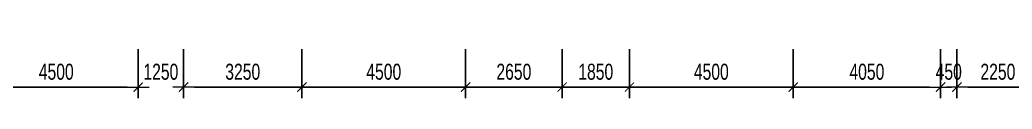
# Model space of a CAD drawing. Header units: millimetres. Extents: x -270655 to 676466, y -1281 to 105022.
# Drawn here: x 156650 to 183917, y 2779 to 4622 of the extents above; entities that cross this region are included whole.
import ezdxf

# ---------------------------------------------------------------- set-up
doc = ezdxf.new("R2010")
doc.units = ezdxf.units.MM
doc.layers.get('Defpoints').update_dxf_attribs({"color": 151, "lineweight": 9})
doc.layers.add('NDC_S_DIM', color=1, linetype='Continuous', lineweight=15)
doc.styles.add('NDC_DIM', font='', dxfattribs={"width": 0.75})
doc.styles.get('NDC_DIM').set_extended_font_data('Dotum')
doc.dimstyles.new('NDC_dim_200', dxfattribs={"dimscale": 200, "dimtxt": 2.2, "dimasz": 1.5, "dimexe": 1.5, "dimexo": 2.5, "dimgap": 1, "dimtad": 1, "dimdec": 0, "dimzin": 0, "dimdsep": 46, "dimtxsty": 'NDC_DIM', "dimblk": 'DIMMARK', "dimcen": 0.09, "dimdle": 1.2, "dimclrd": 1, "dimclre": 1, "dimclrt": 3, "dimadec": 0, "dimazin": 0, "dimtfac": 1, "dimtdec": 0, "dimtix": 1, "dimtofl": 0, "dimtmove": 0, "dimatfit": 3, "dimfxl": 6, "dimfxlon": 1, "dimtolj": 1, "dimtzin": 0, "dimarcsym": 0})

# ---------------------------------------------------------------- blocks, each defined once
blk = doc.blocks.new('DIMMARK')
at = {"layer": 'NDC_S_DIM', "color": 1}
blk.add_line((-1.5, 0), (1, 0), dxfattribs=at)
at = {"layer": 'NDC_S_DIM', "color": 2, "const_width": 0.1}
blk.add_lwpolyline([(-0.424, -0.424), (0.424, 0.424)], dxfattribs=at)
blk = doc.blocks.new('*D616')
at = {"layer": 'Defpoints', "color": 0, "transparency": 16777216}
for p in [(155400, 4622), (159900, 4622), (159900, 3079)]:
    blk.add_point(p, dxfattribs=at)
at = {"layer": 'NDC_S_DIM', "color": 1, "lineweight": -2, "transparency": 16777216}
for p, q in [((155400, 4122), (155400, 2779)), ((159900, 4122), (159900, 2779)), ((155700, 3079), (159600, 3079))]:
    blk.add_line(p, q, dxfattribs=at)
at = {"layer": 'NDC_S_DIM', "color": 1, "lineweight": -2, "transparency": 16777216, "xscale": 300, "yscale": 300, "zscale": 300, "rotation": 180}
blk.add_blockref('DIMMARK', (155400, 3079), dxfattribs=at)
at = {"layer": 'NDC_S_DIM', "color": 1, "lineweight": -2, "transparency": 16777216, "xscale": 300, "yscale": 300, "zscale": 300}
blk.add_blockref('DIMMARK', (159900, 3079), dxfattribs=at)
at = {"layer": 'NDC_S_DIM', "color": 3, "transparency": 16777216, "insert": (157650, 3499), "char_height": 440, "attachment_point": 5, "style": 'NDC_DIM'}
blk.add_mtext('\\A1;4500', dxfattribs=at)
blk = doc.blocks.new('*D617')
at = {"layer": 'Defpoints', "color": 0, "transparency": 16777216}
for p in [(159900, 4622), (161150, 4622), (161150, 3079)]:
    blk.add_point(p, dxfattribs=at)
at = {"layer": 'NDC_S_DIM', "color": 1, "lineweight": -2, "transparency": 16777216}
for p, q in [((159900, 4122), (159900, 2779)), ((161150, 4122), (161150, 2779)), ((159600, 3079), (159300, 3079)), ((161450, 3079), (161750, 3079))]:
    blk.add_line(p, q, dxfattribs=at)
at = {"layer": 'NDC_S_DIM', "color": 1, "lineweight": -2, "transparency": 16777216, "xscale": 300, "yscale": 300, "zscale": 300}
blk.add_blockref('DIMMARK', (159900, 3079), dxfattribs=at)
at = {"layer": 'NDC_S_DIM', "color": 1, "lineweight": -2, "transparency": 16777216, "xscale": 300, "yscale": 300, "zscale": 300, "rotation": 180}
blk.add_blockref('DIMMARK', (161150, 3079), dxfattribs=at)
at = {"layer": 'NDC_S_DIM', "color": 3, "transparency": 16777216, "insert": (160525, 3499), "char_height": 440, "attachment_point": 5, "style": 'NDC_DIM'}
blk.add_mtext('\\A1;1250', dxfattribs=at)
blk = doc.blocks.new('*D618')
at = {"layer": 'Defpoints', "color": 0, "transparency": 16777216}
for p in [(161150, 4622), (164400, 4622), (164400, 3079)]:
    blk.add_point(p, dxfattribs=at)
at = {"layer": 'NDC_S_DIM', "color": 1, "lineweight": -2, "transparency": 16777216}
for p, q in [((161150, 4122), (161150, 2779)), ((164400, 4122), (164400, 2779)), ((161450, 3079), (164100, 3079))]:
    blk.add_line(p, q, dxfattribs=at)
at = {"layer": 'NDC_S_DIM', "color": 1, "lineweight": -2, "transparency": 16777216, "xscale": 300, "yscale": 300, "zscale": 300, "rotation": 180}
blk.add_blockref('DIMMARK', (161150, 3079), dxfattribs=at)
at = {"layer": 'NDC_S_DIM', "color": 1, "lineweight": -2, "transparency": 16777216, "xscale": 300, "yscale": 300, "zscale": 300}
blk.add_blockref('DIMMARK', (164400, 3079), dxfattribs=at)
at = {"layer": 'NDC_S_DIM', "color": 3, "transparency": 16777216, "insert": (162775, 3499), "char_height": 440, "attachment_point": 5, "style": 'NDC_DIM'}
blk.add_mtext('\\A1;3250', dxfattribs=at)
blk = doc.blocks.new('*D619')
at = {"layer": 'Defpoints', "color": 0, "transparency": 16777216}
for p in [(164400, 4622), (168900, 4622), (168900, 3079)]:
    blk.add_point(p, dxfattribs=at)
at = {"layer": 'NDC_S_DIM', "color": 1, "lineweight": -2, "transparency": 16777216}
for p, q in [((164400, 4122), (164400, 2779)), ((168900, 4122), (168900, 2779)), ((164700, 3079), (168600, 3079))]:
    blk.add_line(p, q, dxfattribs=at)
at = {"layer": 'NDC_S_DIM', "color": 1, "lineweight": -2, "transparency": 16777216, "xscale": 300, "yscale": 300, "zscale": 300, "rotation": 180}
blk.add_blockref('DIMMARK', (164400, 3079), dxfattribs=at)
at = {"layer": 'NDC_S_DIM', "color": 1, "lineweight": -2, "transparency": 16777216, "xscale": 300, "yscale": 300, "zscale": 300}
blk.add_blockref('DIMMARK', (168900, 3079), dxfattribs=at)
at = {"layer": 'NDC_S_DIM', "color": 3, "transparency": 16777216, "insert": (166650, 3499), "char_height": 440, "attachment_point": 5, "style": 'NDC_DIM'}
blk.add_mtext('\\A1;4500', dxfattribs=at)
blk = doc.blocks.new('*D620')
at = {"layer": 'Defpoints', "color": 0, "transparency": 16777216}
for p in [(168900, 4622), (171550, 4622), (171550, 3079)]:
    blk.add_point(p, dxfattribs=at)
at = {"layer": 'NDC_S_DIM', "color": 1, "lineweight": -2, "transparency": 16777216}
for p, q in [((168900, 4122), (168900, 2779)), ((171550, 4122), (171550, 2779)), ((169200, 3079), (171250, 3079))]:
    blk.add_line(p, q, dxfattribs=at)
at = {"layer": 'NDC_S_DIM', "color": 1, "lineweight": -2, "transparency": 16777216, "xscale": 300, "yscale": 300, "zscale": 300, "rotation": 180}
blk.add_blockref('DIMMARK', (168900, 3079), dxfattribs=at)
at = {"layer": 'NDC_S_DIM', "color": 1, "lineweight": -2, "transparency": 16777216, "xscale": 300, "yscale": 300, "zscale": 300}
blk.add_blockref('DIMMARK', (171550, 3079), dxfattribs=at)
at = {"layer": 'NDC_S_DIM', "color": 3, "transparency": 16777216, "insert": (170225, 3499), "char_height": 440, "attachment_point": 5, "style": 'NDC_DIM'}
blk.add_mtext('\\A1;2650', dxfattribs=at)
blk = doc.blocks.new('*D621')
at = {"layer": 'Defpoints', "color": 0, "transparency": 16777216}
for p in [(171550, 4622), (173400, 4622), (173400, 3079)]:
    blk.add_point(p, dxfattribs=at)
at = {"layer": 'NDC_S_DIM', "color": 1, "lineweight": -2, "transparency": 16777216}
for p, q in [((171550, 4122), (171550, 2779)), ((173400, 4122), (173400, 2779)), ((171850, 3079), (173100, 3079))]:
    blk.add_line(p, q, dxfattribs=at)
at = {"layer": 'NDC_S_DIM', "color": 1, "lineweight": -2, "transparency": 16777216, "xscale": 300, "yscale": 300, "zscale": 300, "rotation": 180}
blk.add_blockref('DIMMARK', (171550, 3079), dxfattribs=at)
at = {"layer": 'NDC_S_DIM', "color": 1, "lineweight": -2, "transparency": 16777216, "xscale": 300, "yscale": 300, "zscale": 300}
blk.add_blockref('DIMMARK', (173400, 3079), dxfattribs=at)
at = {"layer": 'NDC_S_DIM', "color": 3, "transparency": 16777216, "insert": (172475, 3499), "char_height": 440, "attachment_point": 5, "style": 'NDC_DIM'}
blk.add_mtext('\\A1;1850', dxfattribs=at)
blk = doc.blocks.new('*D622')
at = {"layer": 'Defpoints', "color": 0, "transparency": 16777216}
for p in [(173400, 4622), (177900, 4622), (177900, 3079)]:
    blk.add_point(p, dxfattribs=at)
at = {"layer": 'NDC_S_DIM', "color": 1, "lineweight": -2, "transparency": 16777216}
for p, q in [((173400, 4122), (173400, 2779)), ((177900, 4122), (177900, 2779)), ((173700, 3079), (177600, 3079))]:
    blk.add_line(p, q, dxfattribs=at)
at = {"layer": 'NDC_S_DIM', "color": 1, "lineweight": -2, "transparency": 16777216, "xscale": 300, "yscale": 300, "zscale": 300, "rotation": 180}
blk.add_blockref('DIMMARK', (173400, 3079), dxfattribs=at)
at = {"layer": 'NDC_S_DIM', "color": 1, "lineweight": -2, "transparency": 16777216, "xscale": 300, "yscale": 300, "zscale": 300}
blk.add_blockref('DIMMARK', (177900, 3079), dxfattribs=at)
at = {"layer": 'NDC_S_DIM', "color": 3, "transparency": 16777216, "insert": (175650, 3499), "char_height": 440, "attachment_point": 5, "style": 'NDC_DIM'}
blk.add_mtext('\\A1;4500', dxfattribs=at)
blk = doc.blocks.new('*D623')
at = {"layer": 'Defpoints', "color": 0, "transparency": 16777216}
for p in [(177900, 4622), (181950, 4622), (181950, 3079)]:
    blk.add_point(p, dxfattribs=at)
at = {"layer": 'NDC_S_DIM', "color": 1, "lineweight": -2, "transparency": 16777216}
for p, q in [((177900, 4122), (177900, 2779)), ((181950, 4122), (181950, 2779)), ((178200, 3079), (181650, 3079))]:
    blk.add_line(p, q, dxfattribs=at)
at = {"layer": 'NDC_S_DIM', "color": 1, "lineweight": -2, "transparency": 16777216, "xscale": 300, "yscale": 300, "zscale": 300, "rotation": 180}
blk.add_blockref('DIMMARK', (177900, 3079), dxfattribs=at)
at = {"layer": 'NDC_S_DIM', "color": 1, "lineweight": -2, "transparency": 16777216, "xscale": 300, "yscale": 300, "zscale": 300}
blk.add_blockref('DIMMARK', (181950, 3079), dxfattribs=at)
at = {"layer": 'NDC_S_DIM', "color": 3, "transparency": 16777216, "insert": (179925, 3499), "char_height": 440, "attachment_point": 5, "style": 'NDC_DIM'}
blk.add_mtext('\\A1;4050', dxfattribs=at)
blk = doc.blocks.new('*D624')
at = {"layer": 'Defpoints', "color": 0, "transparency": 16777216}
for p in [(181950, 4622), (182400, 4622), (182400, 3079)]:
    blk.add_point(p, dxfattribs=at)
at = {"layer": 'NDC_S_DIM', "color": 1, "lineweight": -2, "transparency": 16777216}
for p, q in [((181950, 4122), (181950, 2779)), ((182400, 4122), (182400, 2779)), ((181650, 3079), (181350, 3079)), ((182700, 3079), (183000, 3079))]:
    blk.add_line(p, q, dxfattribs=at)
at = {"layer": 'NDC_S_DIM', "color": 1, "lineweight": -2, "transparency": 16777216, "xscale": 300, "yscale": 300, "zscale": 300}
blk.add_blockref('DIMMARK', (181950, 3079), dxfattribs=at)
at = {"layer": 'NDC_S_DIM', "color": 1, "lineweight": -2, "transparency": 16777216, "xscale": 300, "yscale": 300, "zscale": 300, "rotation": 180}
blk.add_blockref('DIMMARK', (182400, 3079), dxfattribs=at)
at = {"layer": 'NDC_S_DIM', "color": 3, "transparency": 16777216, "insert": (182175, 3499), "char_height": 440, "attachment_point": 5, "style": 'NDC_DIM'}
blk.add_mtext('\\A1;450', dxfattribs=at)
blk = doc.blocks.new('*D625')
at = {"layer": 'Defpoints', "color": 0, "transparency": 16777216}
for p in [(182400, 4622), (184650, 4622), (184650, 3079)]:
    blk.add_point(p, dxfattribs=at)
at = {"layer": 'NDC_S_DIM', "color": 1, "lineweight": -2, "transparency": 16777216}
for p, q in [((182400, 4122), (182400, 2779)), ((184650, 4122), (184650, 2779)), ((182700, 3079), (184350, 3079))]:
    blk.add_line(p, q, dxfattribs=at)
at = {"layer": 'NDC_S_DIM', "color": 1, "lineweight": -2, "transparency": 16777216, "xscale": 300, "yscale": 300, "zscale": 300, "rotation": 180}
blk.add_blockref('DIMMARK', (182400, 3079), dxfattribs=at)
at = {"layer": 'NDC_S_DIM', "color": 1, "lineweight": -2, "transparency": 16777216, "xscale": 300, "yscale": 300, "zscale": 300}
blk.add_blockref('DIMMARK', (184650, 3079), dxfattribs=at)
at = {"layer": 'NDC_S_DIM', "color": 3, "transparency": 16777216, "insert": (183525, 3499), "char_height": 440, "attachment_point": 5, "style": 'NDC_DIM'}
blk.add_mtext('\\A1;2250', dxfattribs=at)

msp = doc.modelspace()

# ---------------------------------------------------------------- dimensions: what is measured, and where the dimension line sits
at = {"layer": 'NDC_S_DIM'}
for base, p1, p2, picture, middle in [((159900, 3078.8), (155400, 4622.4), (159900, 4622.4), '*D616', (157650, 3499.1)), ((161150, 3078.8), (159900, 4622.4), (161150, 4622.4), '*D617', (160525, 3499.1)), ((164400, 3078.8), (161150, 4622.4), (164400, 4622.4), '*D618', (162775, 3499.1)), ((168900, 3078.8), (164400, 4622.4), (168900, 4622.4), '*D619', (166650, 3499.1)), ((171550, 3078.8), (168900, 4622.4), (171550, 4622.4), '*D620', (170225, 3499.1)), ((173400, 3078.8), (171550, 4622.4), (173400, 4622.4), '*D621', (172475, 3499.1)), ((177900.2, 3078.8), (173400, 4622.4), (177900.2, 4622.4), '*D622', (175650.1, 3499.1)), ((181950, 3078.8), (177900.2, 4622.4), (181950, 4622.4), '*D623', (179925.1, 3499.1)), ((182400, 3078.8), (181950, 4622.4), (182400, 4622.4), '*D624', (182175, 3499.1)), ((184650, 3078.8), (182400, 4622.4), (184650, 4622.4), '*D625', (183525, 3499.1))]:
    dim = msp.add_linear_dim(base=base, p1=p1, p2=p2, dimstyle='NDC_dim_200', override={"dimtmove": 1}, dxfattribs=at)
    dim.commit()
    dim.dimension.update_dxf_attribs({"geometry": picture, "text_midpoint": middle})

doc.saveas('drawing.dxf')
